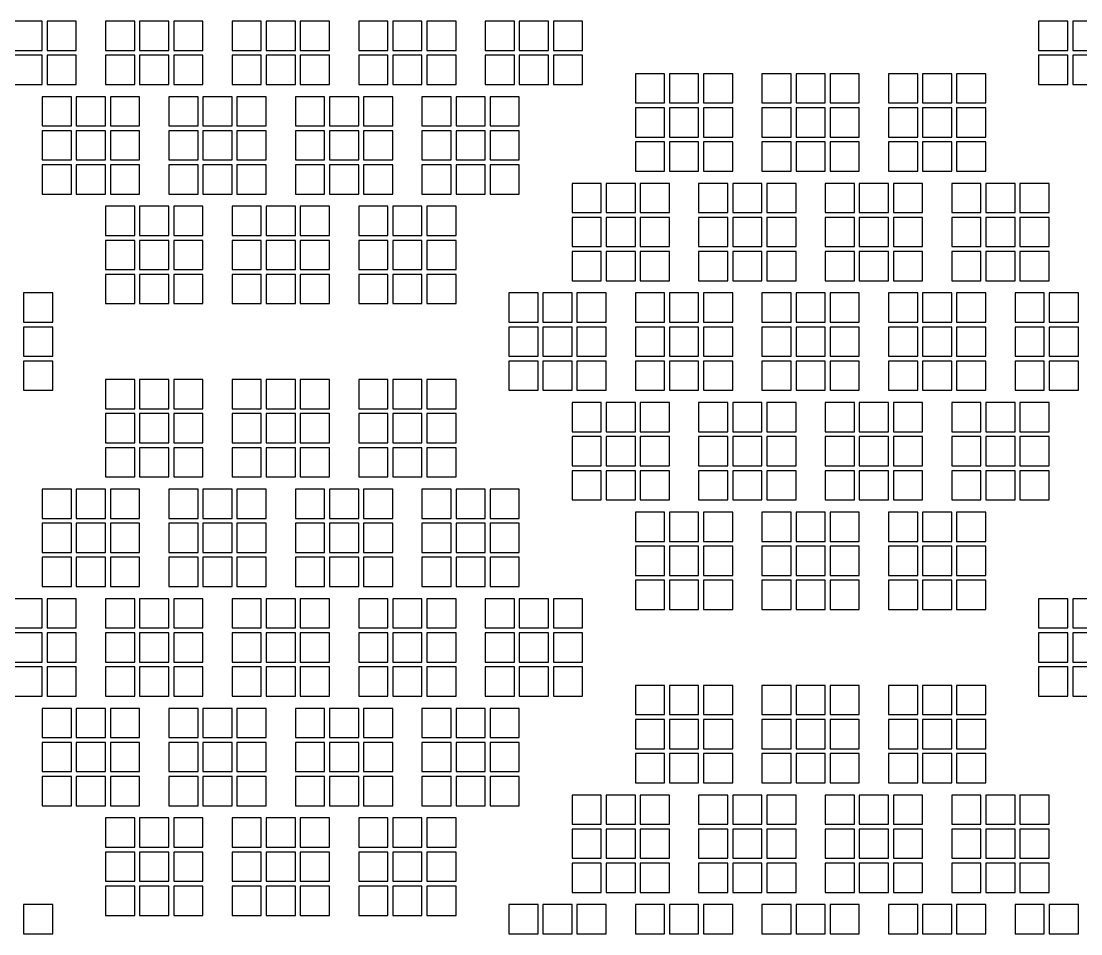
# Model space of a CAD drawing. Extents: x -49 to 54, y -38 to 38.
# Drawn here: x -21.71 to -10.83, y 17.48 to 26.86 of the extents above; entities that cross this region are included whole.
import ezdxf

# ---------------------------------------------------------------- set-up
doc = ezdxf.new("R2010")
doc.units = 0
doc.layers.add('BACK_LAYER', color=5, linetype='CONTINUOUS')

msp = doc.modelspace()

# ---------------------------------------------------------------- linework, layer by layer
at = {"layer": 'BACK_LAYER'}
for points in [[(-21.797, 26.556), (-21.497, 26.556), (-21.497, 26.856), (-21.797, 26.856)], [(-21.447, 26.556), (-21.147, 26.556), (-21.147, 26.856), (-21.447, 26.856)], [(-20.847, 26.556), (-20.547, 26.556), (-20.547, 26.856), (-20.847, 26.856)], [(-20.497, 26.556), (-20.197, 26.556), (-20.197, 26.856), (-20.497, 26.856)], [(-20.147, 26.556), (-19.847, 26.556), (-19.847, 26.856), (-20.147, 26.856)], [(-19.547, 26.556), (-19.247, 26.556), (-19.247, 26.856), (-19.547, 26.856)], [(-19.197, 26.556), (-18.897, 26.556), (-18.897, 26.856), (-19.197, 26.856)], [(-18.847, 26.556), (-18.547, 26.556), (-18.547, 26.856), (-18.847, 26.856)], [(-18.247, 26.556), (-17.947, 26.556), (-17.947, 26.856), (-18.247, 26.856)], [(-17.897, 26.556), (-17.597, 26.556), (-17.597, 26.856), (-17.897, 26.856)], [(-17.547, 26.556), (-17.247, 26.556), (-17.247, 26.856), (-17.547, 26.856)], [(-16.947, 26.556), (-16.647, 26.556), (-16.647, 26.856), (-16.947, 26.856)], [(-16.597, 26.556), (-16.297, 26.556), (-16.297, 26.856), (-16.597, 26.856)], [(-16.247, 26.556), (-15.947, 26.556), (-15.947, 26.856), (-16.247, 26.856)], [(-11.263, 26.556), (-10.963, 26.556), (-10.963, 26.856), (-11.263, 26.856)], [(-10.913, 26.556), (-10.613, 26.556), (-10.613, 26.856), (-10.913, 26.856)], [(-21.797, 26.206), (-21.497, 26.206), (-21.497, 26.506), (-21.797, 26.506)], [(-21.447, 26.206), (-21.147, 26.206), (-21.147, 26.506), (-21.447, 26.506)], [(-20.847, 26.206), (-20.547, 26.206), (-20.547, 26.506), (-20.847, 26.506)], [(-20.497, 26.206), (-20.197, 26.206), (-20.197, 26.506), (-20.497, 26.506)], [(-20.147, 26.206), (-19.847, 26.206), (-19.847, 26.506), (-20.147, 26.506)], [(-19.547, 26.206), (-19.247, 26.206), (-19.247, 26.506), (-19.547, 26.506)], [(-19.197, 26.206), (-18.897, 26.206), (-18.897, 26.506), (-19.197, 26.506)], [(-18.847, 26.206), (-18.547, 26.206), (-18.547, 26.506), (-18.847, 26.506)], [(-18.247, 26.206), (-17.947, 26.206), (-17.947, 26.506), (-18.247, 26.506)], [(-17.897, 26.206), (-17.597, 26.206), (-17.597, 26.506), (-17.897, 26.506)], [(-17.547, 26.206), (-17.247, 26.206), (-17.247, 26.506), (-17.547, 26.506)], [(-16.947, 26.206), (-16.647, 26.206), (-16.647, 26.506), (-16.947, 26.506)], [(-16.597, 26.206), (-16.297, 26.206), (-16.297, 26.506), (-16.597, 26.506)], [(-16.247, 26.206), (-15.947, 26.206), (-15.947, 26.506), (-16.247, 26.506)], [(-11.263, 26.206), (-10.963, 26.206), (-10.963, 26.506), (-11.263, 26.506)], [(-10.913, 26.206), (-10.613, 26.206), (-10.613, 26.506), (-10.913, 26.506)], [(-15.405, 26.016), (-15.105, 26.016), (-15.105, 26.316), (-15.405, 26.316)], [(-15.055, 26.016), (-14.755, 26.016), (-14.755, 26.316), (-15.055, 26.316)], [(-14.705, 26.016), (-14.405, 26.016), (-14.405, 26.316), (-14.705, 26.316)], [(-14.105, 26.016), (-13.805, 26.016), (-13.805, 26.316), (-14.105, 26.316)], [(-13.755, 26.016), (-13.455, 26.016), (-13.455, 26.316), (-13.755, 26.316)], [(-13.405, 26.016), (-13.105, 26.016), (-13.105, 26.316), (-13.405, 26.316)], [(-12.805, 26.016), (-12.505, 26.016), (-12.505, 26.316), (-12.805, 26.316)], [(-12.455, 26.016), (-12.155, 26.016), (-12.155, 26.316), (-12.455, 26.316)], [(-12.105, 26.016), (-11.805, 26.016), (-11.805, 26.316), (-12.105, 26.316)], [(-21.497, 25.78), (-21.197, 25.78), (-21.197, 26.08), (-21.497, 26.08)], [(-21.147, 25.78), (-20.847, 25.78), (-20.847, 26.08), (-21.147, 26.08)], [(-20.797, 25.78), (-20.497, 25.78), (-20.497, 26.08), (-20.797, 26.08)], [(-20.197, 25.78), (-19.897, 25.78), (-19.897, 26.08), (-20.197, 26.08)], [(-19.847, 25.78), (-19.547, 25.78), (-19.547, 26.08), (-19.847, 26.08)], [(-19.497, 25.78), (-19.197, 25.78), (-19.197, 26.08), (-19.497, 26.08)], [(-18.897, 25.78), (-18.597, 25.78), (-18.597, 26.08), (-18.897, 26.08)], [(-18.547, 25.78), (-18.247, 25.78), (-18.247, 26.08), (-18.547, 26.08)], [(-18.197, 25.78), (-17.897, 25.78), (-17.897, 26.08), (-18.197, 26.08)], [(-17.597, 25.78), (-17.297, 25.78), (-17.297, 26.08), (-17.597, 26.08)], [(-17.247, 25.78), (-16.947, 25.78), (-16.947, 26.08), (-17.247, 26.08)], [(-16.897, 25.78), (-16.597, 25.78), (-16.597, 26.08), (-16.897, 26.08)], [(-15.405, 25.666), (-15.105, 25.666), (-15.105, 25.966), (-15.405, 25.966)], [(-15.055, 25.666), (-14.755, 25.666), (-14.755, 25.966), (-15.055, 25.966)], [(-14.705, 25.666), (-14.405, 25.666), (-14.405, 25.966), (-14.705, 25.966)], [(-14.105, 25.666), (-13.805, 25.666), (-13.805, 25.966), (-14.105, 25.966)], [(-13.755, 25.666), (-13.455, 25.666), (-13.455, 25.966), (-13.755, 25.966)], [(-13.405, 25.666), (-13.105, 25.666), (-13.105, 25.966), (-13.405, 25.966)], [(-12.805, 25.666), (-12.505, 25.666), (-12.505, 25.966), (-12.805, 25.966)], [(-12.455, 25.666), (-12.155, 25.666), (-12.155, 25.966), (-12.455, 25.966)], [(-12.105, 25.666), (-11.805, 25.666), (-11.805, 25.966), (-12.105, 25.966)], [(-21.497, 25.43), (-21.197, 25.43), (-21.197, 25.73), (-21.497, 25.73)], [(-21.147, 25.43), (-20.847, 25.43), (-20.847, 25.73), (-21.147, 25.73)], [(-20.797, 25.43), (-20.497, 25.43), (-20.497, 25.73), (-20.797, 25.73)], [(-20.197, 25.43), (-19.897, 25.43), (-19.897, 25.73), (-20.197, 25.73)], [(-19.847, 25.43), (-19.547, 25.43), (-19.547, 25.73), (-19.847, 25.73)], [(-19.497, 25.43), (-19.197, 25.43), (-19.197, 25.73), (-19.497, 25.73)], [(-18.897, 25.43), (-18.597, 25.43), (-18.597, 25.73), (-18.897, 25.73)], [(-18.547, 25.43), (-18.247, 25.43), (-18.247, 25.73), (-18.547, 25.73)], [(-18.197, 25.43), (-17.897, 25.43), (-17.897, 25.73), (-18.197, 25.73)], [(-17.597, 25.43), (-17.297, 25.43), (-17.297, 25.73), (-17.597, 25.73)], [(-17.247, 25.43), (-16.947, 25.43), (-16.947, 25.73), (-17.247, 25.73)], [(-16.897, 25.43), (-16.597, 25.43), (-16.597, 25.73), (-16.897, 25.73)], [(-15.405, 25.316), (-15.105, 25.316), (-15.105, 25.616), (-15.405, 25.616)], [(-15.055, 25.316), (-14.755, 25.316), (-14.755, 25.616), (-15.055, 25.616)], [(-14.705, 25.316), (-14.405, 25.316), (-14.405, 25.616), (-14.705, 25.616)], [(-14.105, 25.316), (-13.805, 25.316), (-13.805, 25.616), (-14.105, 25.616)], [(-13.755, 25.316), (-13.455, 25.316), (-13.455, 25.616), (-13.755, 25.616)], [(-13.405, 25.316), (-13.105, 25.316), (-13.105, 25.616), (-13.405, 25.616)], [(-12.805, 25.316), (-12.505, 25.316), (-12.505, 25.616), (-12.805, 25.616)], [(-12.455, 25.316), (-12.155, 25.316), (-12.155, 25.616), (-12.455, 25.616)], [(-12.105, 25.316), (-11.805, 25.316), (-11.805, 25.616), (-12.105, 25.616)], [(-21.497, 25.08), (-21.197, 25.08), (-21.197, 25.38), (-21.497, 25.38)], [(-21.147, 25.08), (-20.847, 25.08), (-20.847, 25.38), (-21.147, 25.38)], [(-20.797, 25.08), (-20.497, 25.08), (-20.497, 25.38), (-20.797, 25.38)], [(-20.197, 25.08), (-19.897, 25.08), (-19.897, 25.38), (-20.197, 25.38)], [(-19.847, 25.08), (-19.547, 25.08), (-19.547, 25.38), (-19.847, 25.38)], [(-19.497, 25.08), (-19.197, 25.08), (-19.197, 25.38), (-19.497, 25.38)], [(-18.897, 25.08), (-18.597, 25.08), (-18.597, 25.38), (-18.897, 25.38)], [(-18.547, 25.08), (-18.247, 25.08), (-18.247, 25.38), (-18.547, 25.38)], [(-18.197, 25.08), (-17.897, 25.08), (-17.897, 25.38), (-18.197, 25.38)], [(-17.597, 25.08), (-17.297, 25.08), (-17.297, 25.38), (-17.597, 25.38)], [(-17.247, 25.08), (-16.947, 25.08), (-16.947, 25.38), (-17.247, 25.38)], [(-16.897, 25.08), (-16.597, 25.08), (-16.597, 25.38), (-16.897, 25.38)], [(-16.055, 24.89), (-15.755, 24.89), (-15.755, 25.19), (-16.055, 25.19)], [(-15.705, 24.89), (-15.405, 24.89), (-15.405, 25.19), (-15.705, 25.19)], [(-15.355, 24.89), (-15.055, 24.89), (-15.055, 25.19), (-15.355, 25.19)], [(-14.755, 24.89), (-14.455, 24.89), (-14.455, 25.19), (-14.755, 25.19)], [(-14.405, 24.89), (-14.105, 24.89), (-14.105, 25.19), (-14.405, 25.19)], [(-14.055, 24.89), (-13.755, 24.89), (-13.755, 25.19), (-14.055, 25.19)], [(-13.455, 24.89), (-13.155, 24.89), (-13.155, 25.19), (-13.455, 25.19)], [(-13.105, 24.89), (-12.805, 24.89), (-12.805, 25.19), (-13.105, 25.19)], [(-12.755, 24.89), (-12.455, 24.89), (-12.455, 25.19), (-12.755, 25.19)], [(-12.155, 24.89), (-11.855, 24.89), (-11.855, 25.19), (-12.155, 25.19)], [(-11.805, 24.89), (-11.505, 24.89), (-11.505, 25.19), (-11.805, 25.19)], [(-11.455, 24.89), (-11.155, 24.89), (-11.155, 25.19), (-11.455, 25.19)], [(-20.847, 24.654), (-20.547, 24.654), (-20.547, 24.954), (-20.847, 24.954)], [(-20.497, 24.654), (-20.197, 24.654), (-20.197, 24.954), (-20.497, 24.954)], [(-20.147, 24.654), (-19.847, 24.654), (-19.847, 24.954), (-20.147, 24.954)], [(-19.547, 24.654), (-19.247, 24.654), (-19.247, 24.954), (-19.547, 24.954)], [(-19.197, 24.654), (-18.897, 24.654), (-18.897, 24.954), (-19.197, 24.954)], [(-18.847, 24.654), (-18.547, 24.654), (-18.547, 24.954), (-18.847, 24.954)], [(-18.247, 24.654), (-17.947, 24.654), (-17.947, 24.954), (-18.247, 24.954)], [(-17.897, 24.654), (-17.597, 24.654), (-17.597, 24.954), (-17.897, 24.954)], [(-17.547, 24.654), (-17.247, 24.654), (-17.247, 24.954), (-17.547, 24.954)], [(-16.055, 24.54), (-15.755, 24.54), (-15.755, 24.84), (-16.055, 24.84)], [(-15.705, 24.54), (-15.405, 24.54), (-15.405, 24.84), (-15.705, 24.84)], [(-15.355, 24.54), (-15.055, 24.54), (-15.055, 24.84), (-15.355, 24.84)], [(-14.755, 24.54), (-14.455, 24.54), (-14.455, 24.84), (-14.755, 24.84)], [(-14.405, 24.54), (-14.105, 24.54), (-14.105, 24.84), (-14.405, 24.84)], [(-14.055, 24.54), (-13.755, 24.54), (-13.755, 24.84), (-14.055, 24.84)], [(-13.455, 24.54), (-13.155, 24.54), (-13.155, 24.84), (-13.455, 24.84)], [(-13.105, 24.54), (-12.805, 24.54), (-12.805, 24.84), (-13.105, 24.84)], [(-12.755, 24.54), (-12.455, 24.54), (-12.455, 24.84), (-12.755, 24.84)], [(-12.155, 24.54), (-11.855, 24.54), (-11.855, 24.84), (-12.155, 24.84)], [(-11.805, 24.54), (-11.505, 24.54), (-11.505, 24.84), (-11.805, 24.84)], [(-11.455, 24.54), (-11.155, 24.54), (-11.155, 24.84), (-11.455, 24.84)], [(-20.847, 24.304), (-20.547, 24.304), (-20.547, 24.604), (-20.847, 24.604)], [(-20.497, 24.304), (-20.197, 24.304), (-20.197, 24.604), (-20.497, 24.604)], [(-20.147, 24.304), (-19.847, 24.304), (-19.847, 24.604), (-20.147, 24.604)], [(-19.547, 24.304), (-19.247, 24.304), (-19.247, 24.604), (-19.547, 24.604)], [(-19.197, 24.304), (-18.897, 24.304), (-18.897, 24.604), (-19.197, 24.604)], [(-18.847, 24.304), (-18.547, 24.304), (-18.547, 24.604), (-18.847, 24.604)], [(-18.247, 24.304), (-17.947, 24.304), (-17.947, 24.604), (-18.247, 24.604)], [(-17.897, 24.304), (-17.597, 24.304), (-17.597, 24.604), (-17.897, 24.604)], [(-17.547, 24.304), (-17.247, 24.304), (-17.247, 24.604), (-17.547, 24.604)], [(-16.055, 24.19), (-15.755, 24.19), (-15.755, 24.49), (-16.055, 24.49)], [(-15.705, 24.19), (-15.405, 24.19), (-15.405, 24.49), (-15.705, 24.49)], [(-15.355, 24.19), (-15.055, 24.19), (-15.055, 24.49), (-15.355, 24.49)], [(-14.755, 24.19), (-14.455, 24.19), (-14.455, 24.49), (-14.755, 24.49)], [(-14.405, 24.19), (-14.105, 24.19), (-14.105, 24.49), (-14.405, 24.49)], [(-14.055, 24.19), (-13.755, 24.19), (-13.755, 24.49), (-14.055, 24.49)], [(-13.455, 24.19), (-13.155, 24.19), (-13.155, 24.49), (-13.455, 24.49)], [(-13.105, 24.19), (-12.805, 24.19), (-12.805, 24.49), (-13.105, 24.49)], [(-12.755, 24.19), (-12.455, 24.19), (-12.455, 24.49), (-12.755, 24.49)], [(-12.155, 24.19), (-11.855, 24.19), (-11.855, 24.49), (-12.155, 24.49)], [(-11.805, 24.19), (-11.505, 24.19), (-11.505, 24.49), (-11.805, 24.49)], [(-11.455, 24.19), (-11.155, 24.19), (-11.155, 24.49), (-11.455, 24.49)], [(-20.847, 23.954), (-20.547, 23.954), (-20.547, 24.254), (-20.847, 24.254)], [(-20.497, 23.954), (-20.197, 23.954), (-20.197, 24.254), (-20.497, 24.254)], [(-20.147, 23.954), (-19.847, 23.954), (-19.847, 24.254), (-20.147, 24.254)], [(-19.547, 23.954), (-19.247, 23.954), (-19.247, 24.254), (-19.547, 24.254)], [(-19.197, 23.954), (-18.897, 23.954), (-18.897, 24.254), (-19.197, 24.254)], [(-18.847, 23.954), (-18.547, 23.954), (-18.547, 24.254), (-18.847, 24.254)], [(-18.247, 23.954), (-17.947, 23.954), (-17.947, 24.254), (-18.247, 24.254)], [(-17.897, 23.954), (-17.597, 23.954), (-17.597, 24.254), (-17.897, 24.254)], [(-17.547, 23.954), (-17.247, 23.954), (-17.247, 24.254), (-17.547, 24.254)], [(-21.688, 23.764), (-21.388, 23.764), (-21.388, 24.064), (-21.688, 24.064)], [(-16.705, 23.764), (-16.405, 23.764), (-16.405, 24.064), (-16.705, 24.064)], [(-16.355, 23.764), (-16.055, 23.764), (-16.055, 24.064), (-16.355, 24.064)], [(-16.005, 23.764), (-15.705, 23.764), (-15.705, 24.064), (-16.005, 24.064)], [(-15.405, 23.764), (-15.105, 23.764), (-15.105, 24.064), (-15.405, 24.064)], [(-15.055, 23.764), (-14.755, 23.764), (-14.755, 24.064), (-15.055, 24.064)], [(-14.705, 23.764), (-14.405, 23.764), (-14.405, 24.064), (-14.705, 24.064)], [(-14.105, 23.764), (-13.805, 23.764), (-13.805, 24.064), (-14.105, 24.064)], [(-13.755, 23.764), (-13.455, 23.764), (-13.455, 24.064), (-13.755, 24.064)], [(-13.405, 23.764), (-13.105, 23.764), (-13.105, 24.064), (-13.405, 24.064)], [(-12.805, 23.764), (-12.505, 23.764), (-12.505, 24.064), (-12.805, 24.064)], [(-12.455, 23.764), (-12.155, 23.764), (-12.155, 24.064), (-12.455, 24.064)], [(-12.105, 23.764), (-11.805, 23.764), (-11.805, 24.064), (-12.105, 24.064)], [(-11.505, 23.764), (-11.205, 23.764), (-11.205, 24.064), (-11.505, 24.064)], [(-11.155, 23.764), (-10.855, 23.764), (-10.855, 24.064), (-11.155, 24.064)], [(-21.688, 23.414), (-21.388, 23.414), (-21.388, 23.714), (-21.688, 23.714)], [(-16.705, 23.414), (-16.405, 23.414), (-16.405, 23.714), (-16.705, 23.714)], [(-16.355, 23.414), (-16.055, 23.414), (-16.055, 23.714), (-16.355, 23.714)], [(-16.005, 23.414), (-15.705, 23.414), (-15.705, 23.714), (-16.005, 23.714)], [(-15.405, 23.414), (-15.105, 23.414), (-15.105, 23.714), (-15.405, 23.714)], [(-15.055, 23.414), (-14.755, 23.414), (-14.755, 23.714), (-15.055, 23.714)], [(-14.705, 23.414), (-14.405, 23.414), (-14.405, 23.714), (-14.705, 23.714)], [(-14.105, 23.414), (-13.805, 23.414), (-13.805, 23.714), (-14.105, 23.714)], [(-13.755, 23.414), (-13.455, 23.414), (-13.455, 23.714), (-13.755, 23.714)], [(-13.405, 23.414), (-13.105, 23.414), (-13.105, 23.714), (-13.405, 23.714)], [(-12.805, 23.414), (-12.505, 23.414), (-12.505, 23.714), (-12.805, 23.714)], [(-12.455, 23.414), (-12.155, 23.414), (-12.155, 23.714), (-12.455, 23.714)], [(-12.105, 23.414), (-11.805, 23.414), (-11.805, 23.714), (-12.105, 23.714)], [(-11.505, 23.414), (-11.205, 23.414), (-11.205, 23.714), (-11.505, 23.714)], [(-11.155, 23.414), (-10.855, 23.414), (-10.855, 23.714), (-11.155, 23.714)], [(-21.688, 23.064), (-21.388, 23.064), (-21.388, 23.364), (-21.688, 23.364)], [(-16.705, 23.064), (-16.405, 23.064), (-16.405, 23.364), (-16.705, 23.364)], [(-16.355, 23.064), (-16.055, 23.064), (-16.055, 23.364), (-16.355, 23.364)], [(-16.005, 23.064), (-15.705, 23.064), (-15.705, 23.364), (-16.005, 23.364)], [(-15.405, 23.064), (-15.105, 23.064), (-15.105, 23.364), (-15.405, 23.364)], [(-15.055, 23.064), (-14.755, 23.064), (-14.755, 23.364), (-15.055, 23.364)], [(-14.705, 23.064), (-14.405, 23.064), (-14.405, 23.364), (-14.705, 23.364)], [(-14.105, 23.064), (-13.805, 23.064), (-13.805, 23.364), (-14.105, 23.364)], [(-13.755, 23.064), (-13.455, 23.064), (-13.455, 23.364), (-13.755, 23.364)], [(-13.405, 23.064), (-13.105, 23.064), (-13.105, 23.364), (-13.405, 23.364)], [(-12.805, 23.064), (-12.505, 23.064), (-12.505, 23.364), (-12.805, 23.364)], [(-12.455, 23.064), (-12.155, 23.064), (-12.155, 23.364), (-12.455, 23.364)], [(-12.105, 23.064), (-11.805, 23.064), (-11.805, 23.364), (-12.105, 23.364)], [(-11.505, 23.064), (-11.205, 23.064), (-11.205, 23.364), (-11.505, 23.364)], [(-11.155, 23.064), (-10.855, 23.064), (-10.855, 23.364), (-11.155, 23.364)], [(-20.847, 22.874), (-20.547, 22.874), (-20.547, 23.174), (-20.847, 23.174)], [(-20.497, 22.874), (-20.197, 22.874), (-20.197, 23.174), (-20.497, 23.174)], [(-20.147, 22.874), (-19.847, 22.874), (-19.847, 23.174), (-20.147, 23.174)], [(-19.547, 22.874), (-19.247, 22.874), (-19.247, 23.174), (-19.547, 23.174)], [(-19.197, 22.874), (-18.897, 22.874), (-18.897, 23.174), (-19.197, 23.174)], [(-18.847, 22.874), (-18.547, 22.874), (-18.547, 23.174), (-18.847, 23.174)], [(-18.247, 22.874), (-17.947, 22.874), (-17.947, 23.174), (-18.247, 23.174)], [(-17.897, 22.874), (-17.597, 22.874), (-17.597, 23.174), (-17.897, 23.174)], [(-17.547, 22.874), (-17.247, 22.874), (-17.247, 23.174), (-17.547, 23.174)], [(-16.055, 22.638), (-15.755, 22.638), (-15.755, 22.938), (-16.055, 22.938)], [(-15.705, 22.638), (-15.405, 22.638), (-15.405, 22.938), (-15.705, 22.938)], [(-15.355, 22.638), (-15.055, 22.638), (-15.055, 22.938), (-15.355, 22.938)], [(-14.755, 22.638), (-14.455, 22.638), (-14.455, 22.938), (-14.755, 22.938)], [(-14.405, 22.638), (-14.105, 22.638), (-14.105, 22.938), (-14.405, 22.938)], [(-14.055, 22.638), (-13.755, 22.638), (-13.755, 22.938), (-14.055, 22.938)], [(-13.455, 22.638), (-13.155, 22.638), (-13.155, 22.938), (-13.455, 22.938)], [(-13.105, 22.638), (-12.805, 22.638), (-12.805, 22.938), (-13.105, 22.938)], [(-12.755, 22.638), (-12.455, 22.638), (-12.455, 22.938), (-12.755, 22.938)], [(-12.155, 22.638), (-11.855, 22.638), (-11.855, 22.938), (-12.155, 22.938)], [(-11.805, 22.638), (-11.505, 22.638), (-11.505, 22.938), (-11.805, 22.938)], [(-11.455, 22.638), (-11.155, 22.638), (-11.155, 22.938), (-11.455, 22.938)], [(-20.847, 22.524), (-20.547, 22.524), (-20.547, 22.824), (-20.847, 22.824)], [(-20.497, 22.524), (-20.197, 22.524), (-20.197, 22.824), (-20.497, 22.824)], [(-20.147, 22.524), (-19.847, 22.524), (-19.847, 22.824), (-20.147, 22.824)], [(-19.547, 22.524), (-19.247, 22.524), (-19.247, 22.824), (-19.547, 22.824)], [(-19.197, 22.524), (-18.897, 22.524), (-18.897, 22.824), (-19.197, 22.824)], [(-18.847, 22.524), (-18.547, 22.524), (-18.547, 22.824), (-18.847, 22.824)], [(-18.247, 22.524), (-17.947, 22.524), (-17.947, 22.824), (-18.247, 22.824)], [(-17.897, 22.524), (-17.597, 22.524), (-17.597, 22.824), (-17.897, 22.824)], [(-17.547, 22.524), (-17.247, 22.524), (-17.247, 22.824), (-17.547, 22.824)], [(-16.055, 22.288), (-15.755, 22.288), (-15.755, 22.588), (-16.055, 22.588)], [(-15.705, 22.288), (-15.405, 22.288), (-15.405, 22.588), (-15.705, 22.588)], [(-15.355, 22.288), (-15.055, 22.288), (-15.055, 22.588), (-15.355, 22.588)], [(-14.755, 22.288), (-14.455, 22.288), (-14.455, 22.588), (-14.755, 22.588)], [(-14.405, 22.288), (-14.105, 22.288), (-14.105, 22.588), (-14.405, 22.588)], [(-14.055, 22.288), (-13.755, 22.288), (-13.755, 22.588), (-14.055, 22.588)], [(-13.455, 22.288), (-13.155, 22.288), (-13.155, 22.588), (-13.455, 22.588)], [(-13.105, 22.288), (-12.805, 22.288), (-12.805, 22.588), (-13.105, 22.588)], [(-12.755, 22.288), (-12.455, 22.288), (-12.455, 22.588), (-12.755, 22.588)], [(-12.155, 22.288), (-11.855, 22.288), (-11.855, 22.588), (-12.155, 22.588)], [(-11.805, 22.288), (-11.505, 22.288), (-11.505, 22.588), (-11.805, 22.588)], [(-11.455, 22.288), (-11.155, 22.288), (-11.155, 22.588), (-11.455, 22.588)], [(-20.847, 22.174), (-20.547, 22.174), (-20.547, 22.474), (-20.847, 22.474)], [(-20.497, 22.174), (-20.197, 22.174), (-20.197, 22.474), (-20.497, 22.474)], [(-20.147, 22.174), (-19.847, 22.174), (-19.847, 22.474), (-20.147, 22.474)], [(-19.547, 22.174), (-19.247, 22.174), (-19.247, 22.474), (-19.547, 22.474)], [(-19.197, 22.174), (-18.897, 22.174), (-18.897, 22.474), (-19.197, 22.474)], [(-18.847, 22.174), (-18.547, 22.174), (-18.547, 22.474), (-18.847, 22.474)], [(-18.247, 22.174), (-17.947, 22.174), (-17.947, 22.474), (-18.247, 22.474)], [(-17.897, 22.174), (-17.597, 22.174), (-17.597, 22.474), (-17.897, 22.474)], [(-17.547, 22.174), (-17.247, 22.174), (-17.247, 22.474), (-17.547, 22.474)], [(-16.055, 21.938), (-15.755, 21.938), (-15.755, 22.238), (-16.055, 22.238)], [(-15.705, 21.938), (-15.405, 21.938), (-15.405, 22.238), (-15.705, 22.238)], [(-15.355, 21.938), (-15.055, 21.938), (-15.055, 22.238), (-15.355, 22.238)], [(-14.755, 21.938), (-14.455, 21.938), (-14.455, 22.238), (-14.755, 22.238)], [(-14.405, 21.938), (-14.105, 21.938), (-14.105, 22.238), (-14.405, 22.238)], [(-14.055, 21.938), (-13.755, 21.938), (-13.755, 22.238), (-14.055, 22.238)], [(-13.455, 21.938), (-13.155, 21.938), (-13.155, 22.238), (-13.455, 22.238)], [(-13.105, 21.938), (-12.805, 21.938), (-12.805, 22.238), (-13.105, 22.238)], [(-12.755, 21.938), (-12.455, 21.938), (-12.455, 22.238), (-12.755, 22.238)], [(-12.155, 21.938), (-11.855, 21.938), (-11.855, 22.238), (-12.155, 22.238)], [(-11.805, 21.938), (-11.505, 21.938), (-11.505, 22.238), (-11.805, 22.238)], [(-11.455, 21.938), (-11.155, 21.938), (-11.155, 22.238), (-11.455, 22.238)], [(-21.497, 21.748), (-21.197, 21.748), (-21.197, 22.048), (-21.497, 22.048)], [(-21.147, 21.748), (-20.847, 21.748), (-20.847, 22.048), (-21.147, 22.048)], [(-20.797, 21.748), (-20.497, 21.748), (-20.497, 22.048), (-20.797, 22.048)], [(-20.197, 21.748), (-19.897, 21.748), (-19.897, 22.048), (-20.197, 22.048)], [(-19.847, 21.748), (-19.547, 21.748), (-19.547, 22.048), (-19.847, 22.048)], [(-19.497, 21.748), (-19.197, 21.748), (-19.197, 22.048), (-19.497, 22.048)], [(-18.897, 21.748), (-18.597, 21.748), (-18.597, 22.048), (-18.897, 22.048)], [(-18.547, 21.748), (-18.247, 21.748), (-18.247, 22.048), (-18.547, 22.048)], [(-18.197, 21.748), (-17.897, 21.748), (-17.897, 22.048), (-18.197, 22.048)], [(-17.597, 21.748), (-17.297, 21.748), (-17.297, 22.048), (-17.597, 22.048)], [(-17.247, 21.748), (-16.947, 21.748), (-16.947, 22.048), (-17.247, 22.048)], [(-16.897, 21.748), (-16.597, 21.748), (-16.597, 22.048), (-16.897, 22.048)], [(-15.405, 21.512), (-15.105, 21.512), (-15.105, 21.812), (-15.405, 21.812)], [(-15.055, 21.512), (-14.755, 21.512), (-14.755, 21.812), (-15.055, 21.812)], [(-14.705, 21.512), (-14.405, 21.512), (-14.405, 21.812), (-14.705, 21.812)], [(-14.105, 21.512), (-13.805, 21.512), (-13.805, 21.812), (-14.105, 21.812)], [(-13.755, 21.512), (-13.455, 21.512), (-13.455, 21.812), (-13.755, 21.812)], [(-13.405, 21.512), (-13.105, 21.512), (-13.105, 21.812), (-13.405, 21.812)], [(-12.805, 21.512), (-12.505, 21.512), (-12.505, 21.812), (-12.805, 21.812)], [(-12.455, 21.512), (-12.155, 21.512), (-12.155, 21.812), (-12.455, 21.812)], [(-12.105, 21.512), (-11.805, 21.512), (-11.805, 21.812), (-12.105, 21.812)], [(-21.497, 21.398), (-21.197, 21.398), (-21.197, 21.698), (-21.497, 21.698)], [(-21.147, 21.398), (-20.847, 21.398), (-20.847, 21.698), (-21.147, 21.698)], [(-20.797, 21.398), (-20.497, 21.398), (-20.497, 21.698), (-20.797, 21.698)], [(-20.197, 21.398), (-19.897, 21.398), (-19.897, 21.698), (-20.197, 21.698)], [(-19.847, 21.398), (-19.547, 21.398), (-19.547, 21.698), (-19.847, 21.698)], [(-19.497, 21.398), (-19.197, 21.398), (-19.197, 21.698), (-19.497, 21.698)], [(-18.897, 21.398), (-18.597, 21.398), (-18.597, 21.698), (-18.897, 21.698)], [(-18.547, 21.398), (-18.247, 21.398), (-18.247, 21.698), (-18.547, 21.698)], [(-18.197, 21.398), (-17.897, 21.398), (-17.897, 21.698), (-18.197, 21.698)], [(-17.597, 21.398), (-17.297, 21.398), (-17.297, 21.698), (-17.597, 21.698)], [(-17.247, 21.398), (-16.947, 21.398), (-16.947, 21.698), (-17.247, 21.698)], [(-16.897, 21.398), (-16.597, 21.398), (-16.597, 21.698), (-16.897, 21.698)], [(-15.405, 21.162), (-15.105, 21.162), (-15.105, 21.462), (-15.405, 21.462)], [(-15.055, 21.162), (-14.755, 21.162), (-14.755, 21.462), (-15.055, 21.462)], [(-14.705, 21.162), (-14.405, 21.162), (-14.405, 21.462), (-14.705, 21.462)], [(-14.105, 21.162), (-13.805, 21.162), (-13.805, 21.462), (-14.105, 21.462)], [(-13.755, 21.162), (-13.455, 21.162), (-13.455, 21.462), (-13.755, 21.462)], [(-13.405, 21.162), (-13.105, 21.162), (-13.105, 21.462), (-13.405, 21.462)], [(-12.805, 21.162), (-12.505, 21.162), (-12.505, 21.462), (-12.805, 21.462)], [(-12.455, 21.162), (-12.155, 21.162), (-12.155, 21.462), (-12.455, 21.462)], [(-12.105, 21.162), (-11.805, 21.162), (-11.805, 21.462), (-12.105, 21.462)], [(-21.497, 21.048), (-21.197, 21.048), (-21.197, 21.348), (-21.497, 21.348)], [(-21.147, 21.048), (-20.847, 21.048), (-20.847, 21.348), (-21.147, 21.348)], [(-20.797, 21.048), (-20.497, 21.048), (-20.497, 21.348), (-20.797, 21.348)], [(-20.197, 21.048), (-19.897, 21.048), (-19.897, 21.348), (-20.197, 21.348)], [(-19.847, 21.048), (-19.547, 21.048), (-19.547, 21.348), (-19.847, 21.348)], [(-19.497, 21.048), (-19.197, 21.048), (-19.197, 21.348), (-19.497, 21.348)], [(-18.897, 21.048), (-18.597, 21.048), (-18.597, 21.348), (-18.897, 21.348)], [(-18.547, 21.048), (-18.247, 21.048), (-18.247, 21.348), (-18.547, 21.348)], [(-18.197, 21.048), (-17.897, 21.048), (-17.897, 21.348), (-18.197, 21.348)], [(-17.597, 21.048), (-17.297, 21.048), (-17.297, 21.348), (-17.597, 21.348)], [(-17.247, 21.048), (-16.947, 21.048), (-16.947, 21.348), (-17.247, 21.348)], [(-16.897, 21.048), (-16.597, 21.048), (-16.597, 21.348), (-16.897, 21.348)], [(-15.405, 20.812), (-15.105, 20.812), (-15.105, 21.112), (-15.405, 21.112)], [(-15.055, 20.812), (-14.755, 20.812), (-14.755, 21.112), (-15.055, 21.112)], [(-14.705, 20.812), (-14.405, 20.812), (-14.405, 21.112), (-14.705, 21.112)], [(-14.105, 20.812), (-13.805, 20.812), (-13.805, 21.112), (-14.105, 21.112)], [(-13.755, 20.812), (-13.455, 20.812), (-13.455, 21.112), (-13.755, 21.112)], [(-13.405, 20.812), (-13.105, 20.812), (-13.105, 21.112), (-13.405, 21.112)], [(-12.805, 20.812), (-12.505, 20.812), (-12.505, 21.112), (-12.805, 21.112)], [(-12.455, 20.812), (-12.155, 20.812), (-12.155, 21.112), (-12.455, 21.112)], [(-12.105, 20.812), (-11.805, 20.812), (-11.805, 21.112), (-12.105, 21.112)], [(-21.797, 20.622), (-21.497, 20.622), (-21.497, 20.922), (-21.797, 20.922)], [(-21.447, 20.622), (-21.147, 20.622), (-21.147, 20.922), (-21.447, 20.922)], [(-20.847, 20.622), (-20.547, 20.622), (-20.547, 20.922), (-20.847, 20.922)], [(-20.497, 20.622), (-20.197, 20.622), (-20.197, 20.922), (-20.497, 20.922)], [(-20.147, 20.622), (-19.847, 20.622), (-19.847, 20.922), (-20.147, 20.922)], [(-19.547, 20.622), (-19.247, 20.622), (-19.247, 20.922), (-19.547, 20.922)], [(-19.197, 20.622), (-18.897, 20.622), (-18.897, 20.922), (-19.197, 20.922)], [(-18.847, 20.622), (-18.547, 20.622), (-18.547, 20.922), (-18.847, 20.922)], [(-18.247, 20.622), (-17.947, 20.622), (-17.947, 20.922), (-18.247, 20.922)], [(-17.897, 20.622), (-17.597, 20.622), (-17.597, 20.922), (-17.897, 20.922)], [(-17.547, 20.622), (-17.247, 20.622), (-17.247, 20.922), (-17.547, 20.922)], [(-16.947, 20.622), (-16.647, 20.622), (-16.647, 20.922), (-16.947, 20.922)], [(-16.597, 20.622), (-16.297, 20.622), (-16.297, 20.922), (-16.597, 20.922)], [(-16.247, 20.622), (-15.947, 20.622), (-15.947, 20.922), (-16.247, 20.922)], [(-11.263, 20.622), (-10.963, 20.622), (-10.963, 20.922), (-11.263, 20.922)], [(-10.913, 20.622), (-10.613, 20.622), (-10.613, 20.922), (-10.913, 20.922)], [(-21.797, 20.272), (-21.497, 20.272), (-21.497, 20.572), (-21.797, 20.572)], [(-21.447, 20.272), (-21.147, 20.272), (-21.147, 20.572), (-21.447, 20.572)], [(-20.847, 20.272), (-20.547, 20.272), (-20.547, 20.572), (-20.847, 20.572)], [(-20.497, 20.272), (-20.197, 20.272), (-20.197, 20.572), (-20.497, 20.572)], [(-20.147, 20.272), (-19.847, 20.272), (-19.847, 20.572), (-20.147, 20.572)], [(-19.547, 20.272), (-19.247, 20.272), (-19.247, 20.572), (-19.547, 20.572)], [(-19.197, 20.272), (-18.897, 20.272), (-18.897, 20.572), (-19.197, 20.572)], [(-18.847, 20.272), (-18.547, 20.272), (-18.547, 20.572), (-18.847, 20.572)], [(-18.247, 20.272), (-17.947, 20.272), (-17.947, 20.572), (-18.247, 20.572)], [(-17.897, 20.272), (-17.597, 20.272), (-17.597, 20.572), (-17.897, 20.572)], [(-17.547, 20.272), (-17.247, 20.272), (-17.247, 20.572), (-17.547, 20.572)], [(-16.947, 20.272), (-16.647, 20.272), (-16.647, 20.572), (-16.947, 20.572)], [(-16.597, 20.272), (-16.297, 20.272), (-16.297, 20.572), (-16.597, 20.572)], [(-16.247, 20.272), (-15.947, 20.272), (-15.947, 20.572), (-16.247, 20.572)], [(-11.263, 20.272), (-10.963, 20.272), (-10.963, 20.572), (-11.263, 20.572)], [(-10.913, 20.272), (-10.613, 20.272), (-10.613, 20.572), (-10.913, 20.572)], [(-21.797, 19.922), (-21.497, 19.922), (-21.497, 20.222), (-21.797, 20.222)], [(-21.447, 19.922), (-21.147, 19.922), (-21.147, 20.222), (-21.447, 20.222)], [(-20.847, 19.922), (-20.547, 19.922), (-20.547, 20.222), (-20.847, 20.222)], [(-20.497, 19.922), (-20.197, 19.922), (-20.197, 20.222), (-20.497, 20.222)], [(-20.147, 19.922), (-19.847, 19.922), (-19.847, 20.222), (-20.147, 20.222)], [(-19.547, 19.922), (-19.247, 19.922), (-19.247, 20.222), (-19.547, 20.222)], [(-19.197, 19.922), (-18.897, 19.922), (-18.897, 20.222), (-19.197, 20.222)], [(-18.847, 19.922), (-18.547, 19.922), (-18.547, 20.222), (-18.847, 20.222)], [(-18.247, 19.922), (-17.947, 19.922), (-17.947, 20.222), (-18.247, 20.222)], [(-17.897, 19.922), (-17.597, 19.922), (-17.597, 20.222), (-17.897, 20.222)], [(-17.547, 19.922), (-17.247, 19.922), (-17.247, 20.222), (-17.547, 20.222)], [(-16.947, 19.922), (-16.647, 19.922), (-16.647, 20.222), (-16.947, 20.222)], [(-16.597, 19.922), (-16.297, 19.922), (-16.297, 20.222), (-16.597, 20.222)], [(-16.247, 19.922), (-15.947, 19.922), (-15.947, 20.222), (-16.247, 20.222)], [(-11.263, 19.922), (-10.963, 19.922), (-10.963, 20.222), (-11.263, 20.222)], [(-10.913, 19.922), (-10.613, 19.922), (-10.613, 20.222), (-10.913, 20.222)], [(-15.405, 19.732), (-15.105, 19.732), (-15.105, 20.032), (-15.405, 20.032)], [(-15.055, 19.732), (-14.755, 19.732), (-14.755, 20.032), (-15.055, 20.032)], [(-14.705, 19.732), (-14.405, 19.732), (-14.405, 20.032), (-14.705, 20.032)], [(-14.105, 19.732), (-13.805, 19.732), (-13.805, 20.032), (-14.105, 20.032)], [(-13.755, 19.732), (-13.455, 19.732), (-13.455, 20.032), (-13.755, 20.032)], [(-13.405, 19.732), (-13.105, 19.732), (-13.105, 20.032), (-13.405, 20.032)], [(-12.805, 19.732), (-12.505, 19.732), (-12.505, 20.032), (-12.805, 20.032)], [(-12.455, 19.732), (-12.155, 19.732), (-12.155, 20.032), (-12.455, 20.032)], [(-12.105, 19.732), (-11.805, 19.732), (-11.805, 20.032), (-12.105, 20.032)], [(-21.497, 19.496), (-21.197, 19.496), (-21.197, 19.796), (-21.497, 19.796)], [(-21.147, 19.496), (-20.847, 19.496), (-20.847, 19.796), (-21.147, 19.796)], [(-20.797, 19.496), (-20.497, 19.496), (-20.497, 19.796), (-20.797, 19.796)], [(-20.197, 19.496), (-19.897, 19.496), (-19.897, 19.796), (-20.197, 19.796)], [(-19.847, 19.496), (-19.547, 19.496), (-19.547, 19.796), (-19.847, 19.796)], [(-19.497, 19.496), (-19.197, 19.496), (-19.197, 19.796), (-19.497, 19.796)], [(-18.897, 19.496), (-18.597, 19.496), (-18.597, 19.796), (-18.897, 19.796)], [(-18.547, 19.496), (-18.247, 19.496), (-18.247, 19.796), (-18.547, 19.796)], [(-18.197, 19.496), (-17.897, 19.496), (-17.897, 19.796), (-18.197, 19.796)], [(-17.597, 19.496), (-17.297, 19.496), (-17.297, 19.796), (-17.597, 19.796)], [(-17.247, 19.496), (-16.947, 19.496), (-16.947, 19.796), (-17.247, 19.796)], [(-16.897, 19.496), (-16.597, 19.496), (-16.597, 19.796), (-16.897, 19.796)], [(-15.405, 19.382), (-15.105, 19.382), (-15.105, 19.682), (-15.405, 19.682)], [(-15.055, 19.382), (-14.755, 19.382), (-14.755, 19.682), (-15.055, 19.682)], [(-14.705, 19.382), (-14.405, 19.382), (-14.405, 19.682), (-14.705, 19.682)], [(-14.105, 19.382), (-13.805, 19.382), (-13.805, 19.682), (-14.105, 19.682)], [(-13.755, 19.382), (-13.455, 19.382), (-13.455, 19.682), (-13.755, 19.682)], [(-13.405, 19.382), (-13.105, 19.382), (-13.105, 19.682), (-13.405, 19.682)], [(-12.805, 19.382), (-12.505, 19.382), (-12.505, 19.682), (-12.805, 19.682)], [(-12.455, 19.382), (-12.155, 19.382), (-12.155, 19.682), (-12.455, 19.682)], [(-12.105, 19.382), (-11.805, 19.382), (-11.805, 19.682), (-12.105, 19.682)], [(-21.497, 19.146), (-21.197, 19.146), (-21.197, 19.446), (-21.497, 19.446)], [(-21.147, 19.146), (-20.847, 19.146), (-20.847, 19.446), (-21.147, 19.446)], [(-20.797, 19.146), (-20.497, 19.146), (-20.497, 19.446), (-20.797, 19.446)], [(-20.197, 19.146), (-19.897, 19.146), (-19.897, 19.446), (-20.197, 19.446)], [(-19.847, 19.146), (-19.547, 19.146), (-19.547, 19.446), (-19.847, 19.446)], [(-19.497, 19.146), (-19.197, 19.146), (-19.197, 19.446), (-19.497, 19.446)], [(-18.897, 19.146), (-18.597, 19.146), (-18.597, 19.446), (-18.897, 19.446)], [(-18.547, 19.146), (-18.247, 19.146), (-18.247, 19.446), (-18.547, 19.446)], [(-18.197, 19.146), (-17.897, 19.146), (-17.897, 19.446), (-18.197, 19.446)], [(-17.597, 19.146), (-17.297, 19.146), (-17.297, 19.446), (-17.597, 19.446)], [(-17.247, 19.146), (-16.947, 19.146), (-16.947, 19.446), (-17.247, 19.446)], [(-16.897, 19.146), (-16.597, 19.146), (-16.597, 19.446), (-16.897, 19.446)], [(-15.405, 19.032), (-15.105, 19.032), (-15.105, 19.332), (-15.405, 19.332)], [(-15.055, 19.032), (-14.755, 19.032), (-14.755, 19.332), (-15.055, 19.332)], [(-14.705, 19.032), (-14.405, 19.032), (-14.405, 19.332), (-14.705, 19.332)], [(-14.105, 19.032), (-13.805, 19.032), (-13.805, 19.332), (-14.105, 19.332)], [(-13.755, 19.032), (-13.455, 19.032), (-13.455, 19.332), (-13.755, 19.332)], [(-13.405, 19.032), (-13.105, 19.032), (-13.105, 19.332), (-13.405, 19.332)], [(-12.805, 19.032), (-12.505, 19.032), (-12.505, 19.332), (-12.805, 19.332)], [(-12.455, 19.032), (-12.155, 19.032), (-12.155, 19.332), (-12.455, 19.332)], [(-12.105, 19.032), (-11.805, 19.032), (-11.805, 19.332), (-12.105, 19.332)], [(-21.497, 18.796), (-21.197, 18.796), (-21.197, 19.096), (-21.497, 19.096)], [(-21.147, 18.796), (-20.847, 18.796), (-20.847, 19.096), (-21.147, 19.096)], [(-20.797, 18.796), (-20.497, 18.796), (-20.497, 19.096), (-20.797, 19.096)], [(-20.197, 18.796), (-19.897, 18.796), (-19.897, 19.096), (-20.197, 19.096)], [(-19.847, 18.796), (-19.547, 18.796), (-19.547, 19.096), (-19.847, 19.096)], [(-19.497, 18.796), (-19.197, 18.796), (-19.197, 19.096), (-19.497, 19.096)], [(-18.897, 18.796), (-18.597, 18.796), (-18.597, 19.096), (-18.897, 19.096)], [(-18.547, 18.796), (-18.247, 18.796), (-18.247, 19.096), (-18.547, 19.096)], [(-18.197, 18.796), (-17.897, 18.796), (-17.897, 19.096), (-18.197, 19.096)], [(-17.597, 18.796), (-17.297, 18.796), (-17.297, 19.096), (-17.597, 19.096)], [(-17.247, 18.796), (-16.947, 18.796), (-16.947, 19.096), (-17.247, 19.096)], [(-16.897, 18.796), (-16.597, 18.796), (-16.597, 19.096), (-16.897, 19.096)], [(-16.055, 18.606), (-15.755, 18.606), (-15.755, 18.906), (-16.055, 18.906)], [(-15.705, 18.606), (-15.405, 18.606), (-15.405, 18.906), (-15.705, 18.906)], [(-15.355, 18.606), (-15.055, 18.606), (-15.055, 18.906), (-15.355, 18.906)], [(-14.755, 18.606), (-14.455, 18.606), (-14.455, 18.906), (-14.755, 18.906)], [(-14.405, 18.606), (-14.105, 18.606), (-14.105, 18.906), (-14.405, 18.906)], [(-14.055, 18.606), (-13.755, 18.606), (-13.755, 18.906), (-14.055, 18.906)], [(-13.455, 18.606), (-13.155, 18.606), (-13.155, 18.906), (-13.455, 18.906)], [(-13.105, 18.606), (-12.805, 18.606), (-12.805, 18.906), (-13.105, 18.906)], [(-12.755, 18.606), (-12.455, 18.606), (-12.455, 18.906), (-12.755, 18.906)], [(-12.155, 18.606), (-11.855, 18.606), (-11.855, 18.906), (-12.155, 18.906)], [(-11.805, 18.606), (-11.505, 18.606), (-11.505, 18.906), (-11.805, 18.906)], [(-11.455, 18.606), (-11.155, 18.606), (-11.155, 18.906), (-11.455, 18.906)], [(-20.847, 18.37), (-20.547, 18.37), (-20.547, 18.67), (-20.847, 18.67)], [(-20.497, 18.37), (-20.197, 18.37), (-20.197, 18.67), (-20.497, 18.67)], [(-20.147, 18.37), (-19.847, 18.37), (-19.847, 18.67), (-20.147, 18.67)], [(-19.547, 18.37), (-19.247, 18.37), (-19.247, 18.67), (-19.547, 18.67)], [(-19.197, 18.37), (-18.897, 18.37), (-18.897, 18.67), (-19.197, 18.67)], [(-18.847, 18.37), (-18.547, 18.37), (-18.547, 18.67), (-18.847, 18.67)], [(-18.247, 18.37), (-17.947, 18.37), (-17.947, 18.67), (-18.247, 18.67)], [(-17.897, 18.37), (-17.597, 18.37), (-17.597, 18.67), (-17.897, 18.67)], [(-17.547, 18.37), (-17.247, 18.37), (-17.247, 18.67), (-17.547, 18.67)], [(-16.055, 18.256), (-15.755, 18.256), (-15.755, 18.556), (-16.055, 18.556)], [(-15.705, 18.256), (-15.405, 18.256), (-15.405, 18.556), (-15.705, 18.556)], [(-15.355, 18.256), (-15.055, 18.256), (-15.055, 18.556), (-15.355, 18.556)], [(-14.755, 18.256), (-14.455, 18.256), (-14.455, 18.556), (-14.755, 18.556)], [(-14.405, 18.256), (-14.105, 18.256), (-14.105, 18.556), (-14.405, 18.556)], [(-14.055, 18.256), (-13.755, 18.256), (-13.755, 18.556), (-14.055, 18.556)], [(-13.455, 18.256), (-13.155, 18.256), (-13.155, 18.556), (-13.455, 18.556)], [(-13.105, 18.256), (-12.805, 18.256), (-12.805, 18.556), (-13.105, 18.556)], [(-12.755, 18.256), (-12.455, 18.256), (-12.455, 18.556), (-12.755, 18.556)], [(-12.155, 18.256), (-11.855, 18.256), (-11.855, 18.556), (-12.155, 18.556)], [(-11.805, 18.256), (-11.505, 18.256), (-11.505, 18.556), (-11.805, 18.556)], [(-11.455, 18.256), (-11.155, 18.256), (-11.155, 18.556), (-11.455, 18.556)], [(-20.847, 18.02), (-20.547, 18.02), (-20.547, 18.32), (-20.847, 18.32)], [(-20.497, 18.02), (-20.197, 18.02), (-20.197, 18.32), (-20.497, 18.32)], [(-20.147, 18.02), (-19.847, 18.02), (-19.847, 18.32), (-20.147, 18.32)], [(-19.547, 18.02), (-19.247, 18.02), (-19.247, 18.32), (-19.547, 18.32)], [(-19.197, 18.02), (-18.897, 18.02), (-18.897, 18.32), (-19.197, 18.32)], [(-18.847, 18.02), (-18.547, 18.02), (-18.547, 18.32), (-18.847, 18.32)], [(-18.247, 18.02), (-17.947, 18.02), (-17.947, 18.32), (-18.247, 18.32)], [(-17.897, 18.02), (-17.597, 18.02), (-17.597, 18.32), (-17.897, 18.32)], [(-17.547, 18.02), (-17.247, 18.02), (-17.247, 18.32), (-17.547, 18.32)], [(-16.055, 17.906), (-15.755, 17.906), (-15.755, 18.206), (-16.055, 18.206)], [(-15.705, 17.906), (-15.405, 17.906), (-15.405, 18.206), (-15.705, 18.206)], [(-15.355, 17.906), (-15.055, 17.906), (-15.055, 18.206), (-15.355, 18.206)], [(-14.755, 17.906), (-14.455, 17.906), (-14.455, 18.206), (-14.755, 18.206)], [(-14.405, 17.906), (-14.105, 17.906), (-14.105, 18.206), (-14.405, 18.206)], [(-14.055, 17.906), (-13.755, 17.906), (-13.755, 18.206), (-14.055, 18.206)], [(-13.455, 17.906), (-13.155, 17.906), (-13.155, 18.206), (-13.455, 18.206)], [(-13.105, 17.906), (-12.805, 17.906), (-12.805, 18.206), (-13.105, 18.206)], [(-12.755, 17.906), (-12.455, 17.906), (-12.455, 18.206), (-12.755, 18.206)], [(-12.155, 17.906), (-11.855, 17.906), (-11.855, 18.206), (-12.155, 18.206)], [(-11.805, 17.906), (-11.505, 17.906), (-11.505, 18.206), (-11.805, 18.206)], [(-11.455, 17.906), (-11.155, 17.906), (-11.155, 18.206), (-11.455, 18.206)], [(-20.847, 17.67), (-20.547, 17.67), (-20.547, 17.97), (-20.847, 17.97)], [(-20.497, 17.67), (-20.197, 17.67), (-20.197, 17.97), (-20.497, 17.97)], [(-20.147, 17.67), (-19.847, 17.67), (-19.847, 17.97), (-20.147, 17.97)], [(-19.547, 17.67), (-19.247, 17.67), (-19.247, 17.97), (-19.547, 17.97)], [(-19.197, 17.67), (-18.897, 17.67), (-18.897, 17.97), (-19.197, 17.97)], [(-18.847, 17.67), (-18.547, 17.67), (-18.547, 17.97), (-18.847, 17.97)], [(-18.247, 17.67), (-17.947, 17.67), (-17.947, 17.97), (-18.247, 17.97)], [(-17.897, 17.67), (-17.597, 17.67), (-17.597, 17.97), (-17.897, 17.97)], [(-17.547, 17.67), (-17.247, 17.67), (-17.247, 17.97), (-17.547, 17.97)], [(-21.688, 17.48), (-21.388, 17.48), (-21.388, 17.78), (-21.688, 17.78)], [(-16.705, 17.48), (-16.405, 17.48), (-16.405, 17.78), (-16.705, 17.78)], [(-16.355, 17.48), (-16.055, 17.48), (-16.055, 17.78), (-16.355, 17.78)], [(-16.005, 17.48), (-15.705, 17.48), (-15.705, 17.78), (-16.005, 17.78)], [(-15.405, 17.48), (-15.105, 17.48), (-15.105, 17.78), (-15.405, 17.78)], [(-15.055, 17.48), (-14.755, 17.48), (-14.755, 17.78), (-15.055, 17.78)], [(-14.705, 17.48), (-14.405, 17.48), (-14.405, 17.78), (-14.705, 17.78)], [(-14.105, 17.48), (-13.805, 17.48), (-13.805, 17.78), (-14.105, 17.78)], [(-13.755, 17.48), (-13.455, 17.48), (-13.455, 17.78), (-13.755, 17.78)], [(-13.405, 17.48), (-13.105, 17.48), (-13.105, 17.78), (-13.405, 17.78)], [(-12.805, 17.48), (-12.505, 17.48), (-12.505, 17.78), (-12.805, 17.78)], [(-12.455, 17.48), (-12.155, 17.48), (-12.155, 17.78), (-12.455, 17.78)], [(-12.105, 17.48), (-11.805, 17.48), (-11.805, 17.78), (-12.105, 17.78)], [(-11.505, 17.48), (-11.205, 17.48), (-11.205, 17.78), (-11.505, 17.78)], [(-11.155, 17.48), (-10.855, 17.48), (-10.855, 17.78), (-11.155, 17.78)]]:
    msp.add_lwpolyline(points, close=True, dxfattribs=at)

doc.saveas('drawing.dxf')
